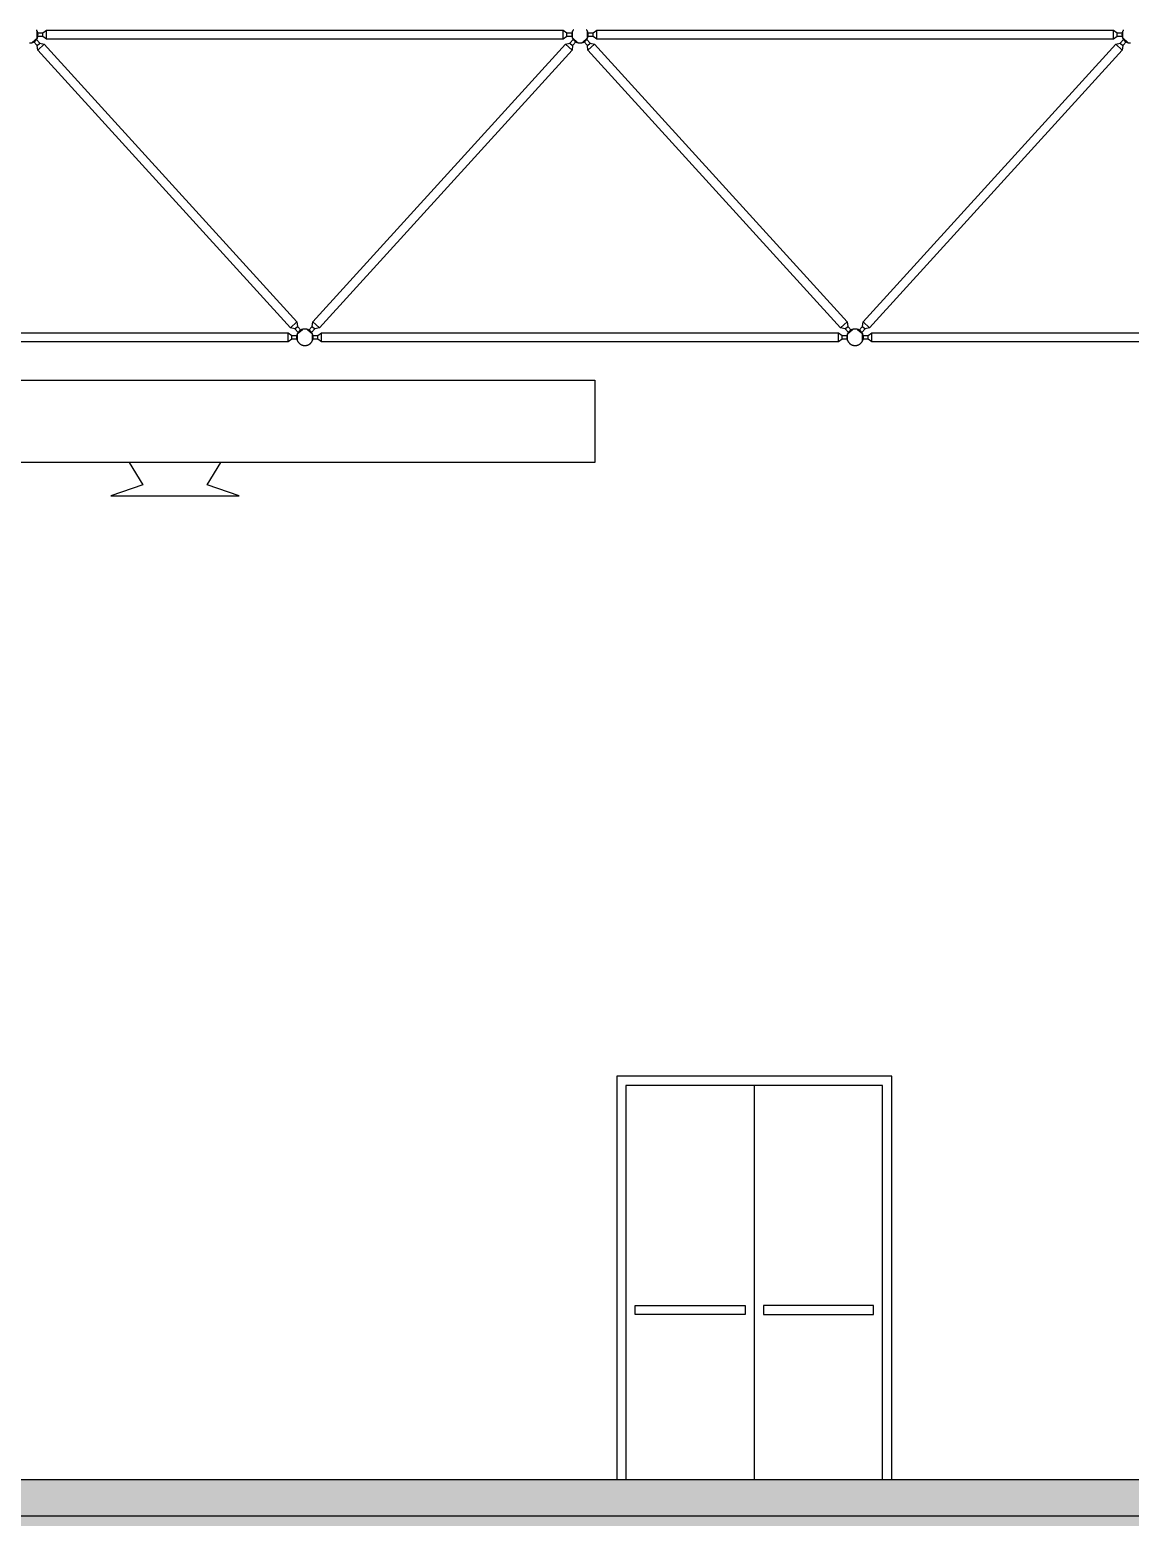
# Model space of a CAD drawing. Header units: centimetres. Extents: x 26200 to 152500, y -600 to 9300.
# Drawn here: x 137115 to 137715, y 1180 to 1991 of the extents above; entities that cross this region are included whole.
import ezdxf

# ---------------------------------------------------------------- set-up
doc = ezdxf.new("R2010")
doc.units = ezdxf.units.CM
doc.layers.add('ROTAS-KESIT-KANAL-UFLEME', color=20, linetype='Continuous')
doc.layers.add('ROTAS-MIMARI-KESIT', color=8, linetype='Continuous')

msp = doc.modelspace()

# ---------------------------------------------------------------- hatches: boundary and pattern name
at = {"layer": 'ROTAS-MIMARI-KESIT'}
h = msp.add_hatch(dxfattribs=at)
h.set_pattern_fill('ANSI33', color=256, style=0)
h.set_pattern_definition([(45, (84445.261, 23206.629), (-4.49012806, 4.49012806), []), (45, (84449.7513, 23206.629), (-4.49012806, 4.49012806), [3.175, -1.5875])])
h.paths.add_polyline_path([(145009.7, 1180.39), (145009.7, 1200.39), (129119.7, 1200.39), (129119.7, 1180.39)])
h.paths.add_polyline_path([(145009.7, 1200.39), (145009.7, 1180.39), (146908.2, 1180.39), (146908.2, 1200.39)])
h = msp.add_hatch(dxfattribs=at)
h.set_pattern_fill('AR-CONC', color=256, scale=0.1, style=0)
h.set_pattern_definition([(50, (-3729.7674, 2354.189), (1.82184669, -0.159390855), [0.1905, -2.0955]), (355, (-3729.7674, 2354.189), (-0.352434214, 1.910568452), [0.1524, -1.676405842]), (100.4514447, (-3729.6156, 2354.1757), (1.46941247, 1.75117752), [0.161900088, -1.780902446]), (46.1842, (-3729.7674, 2354.697), (2.71079041, -0.42042328), [0.28575, -3.14325]), (96.6355576, (-3729.5415, 2354.662), (2.37404134, 2.474261246), [0.24285023, -2.67135608]), (351.1841512, (-3729.7674, 2354.697), (2.37404134, 2.474261246), [0.22859967, -2.51459732]), (21, (-3729.5134, 2354.57), (1.516143913, -1.022651982), [0.1905, -2.0955]), (326, (-3729.5134, 2354.57), (0.618020284, 1.841879661), [0.1524, -1.6764]), (71.451445, (-3729.387, 2354.4848), (2.134164193, 0.819227689), [0.161900088, -1.780899376]), (37.5, (-3729.7674, 2354.189), (0.0308860325, 0.8455503887), [0, -1.65608, 0, -1.7018, 0, -1.68275]), (7.5, (-3729.7674, 2354.189), (0.668196625, 1.001805748), [0, -0.97028, 0, -1.61798, 0, -0.64135]), (327.5, (-3730.33384, 2354.189), (1.3559059517, -0.05728744), [0, -0.635, 0, -1.9812, 0, -2.6289]), (317.5, (-3730.5878, 2354.189), (1.481291814, 0.25426491), [0, -0.8255, 0, -1.31572, 0, -1.8669])])
h.paths.add_polyline_path([(146882.7, 1180.39), (129119.7, 1180.39), (129119.7, 1170.39), (146882.7, 1170.39)])

# ---------------------------------------------------------------- linework, layer by layer
at = {"layer": 'ROTAS-KESIT-KANAL-UFLEME'}
msp.add_lwpolyline([(136916.76, 1800), (137422.74, 1800), (137422.74, 1755), (136916.76, 1755)], close=True, dxfattribs=at)
msp.add_lwpolyline([(137168.87, 1755), (137176.37, 1743), (137158.87, 1737), (137228.87, 1737), (137211.37, 1743), (137218.87, 1755)], dxfattribs=at)
at = {"layer": 'ROTAS-MIMARI-KESIT'}
msp.add_line((137509.7, 1415.39), (137509.7, 1200.39), dxfattribs=at)
for points in [[(137114.55, 1983.89), (137114.7, 1983.89), (137114.85, 1983.89), (137115, 1983.9), (137115.15, 1983.91), (137115.3, 1983.93), (137115.45, 1983.95), (137115.6, 1983.98), (137115.75, 1984.01), (137115.9, 1984.05), (137116.05, 1984.1), (137116.13, 1984.12), (137116.2, 1984.15), (137116.28, 1984.17), (137116.35, 1984.2), (137116.43, 1984.23), (137116.5, 1984.26), (137116.57, 1984.3), (137116.64, 1984.33), (137116.71, 1984.36), (137116.79, 1984.4), (137116.86, 1984.44), (137116.93, 1984.48), (137116.99, 1984.52), (137117.06, 1984.56), (137117.13, 1984.6), (137117.2, 1984.65), (137117.26, 1984.69), (137117.33, 1984.74), (137117.39, 1984.78), (137117.46, 1984.83), (137117.52, 1984.88), (137117.58, 1984.93), (137117.64, 1984.98), (137117.7, 1985.04), (137117.76, 1985.09), (137117.82, 1985.14), (137117.87, 1985.2), (137117.93, 1985.25), (137118.04, 1985.37), (137118.14, 1985.49), (137118.24, 1985.61), (137118.33, 1985.73), (137118.42, 1985.86), (137118.5, 1985.98), (137118.58, 1986.11), (137118.65, 1986.24), (137118.72, 1986.37), (137118.79, 1986.51), (137118.85, 1986.65), (137118.9, 1986.79), (137118.95, 1986.93), (137119, 1987.07), (137119.04, 1987.22), (137119.08, 1987.37), (137119.11, 1987.53), (137119.14, 1987.68), (137119.15, 1987.76), (137119.16, 1987.84), (137119.17, 1987.92), (137119.18, 1987.99), (137119.19, 1988.07), (137119.19, 1988.15), (137119.19, 1988.23), (137119.2, 1988.31), (137119.2, 1988.39), (137119.2, 1988.47), (137119.19, 1988.55), (137119.19, 1988.63), (137119.19, 1988.71), (137119.18, 1988.79), (137119.17, 1988.87), (137119.16, 1988.95), (137119.15, 1989.03), (137119.14, 1989.11), (137119.13, 1989.19), (137119.11, 1989.26), (137119.09, 1989.34), (137119.08, 1989.42), (137119.06, 1989.5), (137119.04, 1989.57), (137119.02, 1989.65), (137118.99, 1989.73), (137118.97, 1989.8), (137118.94, 1989.88), (137118.89, 1990.02), (137118.83, 1990.17), (137118.77, 1990.31), (137118.7, 1990.45), (137118.63, 1990.58), (137118.55, 1990.71), (137118.47, 1990.84), (137118.38, 1990.97), (137118.3, 1991.09)], [(137118.8, 1989.39), (137121.8, 1989.39), (137123.8, 1990.8), (137405.6, 1990.8), (137407.6, 1989.39), (137410.6, 1989.39)], [(137118.8, 1986.53), (137118.8, 1990.24)], [(137121.8, 1987.39), (137121.8, 1989.39)], [(137123.8, 1985.97), (137123.8, 1990.8)], [(137405.6, 1985.97), (137405.6, 1990.8)], [(137407.6, 1987.39), (137407.6, 1989.39)], [(137411.1, 1991.09), (137411.01, 1990.97), (137410.93, 1990.84), (137410.85, 1990.71), (137410.77, 1990.58), (137410.7, 1990.45), (137410.63, 1990.31), (137410.56, 1990.17), (137410.51, 1990.02), (137410.45, 1989.88), (137410.43, 1989.8), (137410.4, 1989.73), (137410.38, 1989.65), (137410.36, 1989.57), (137410.34, 1989.5), (137410.32, 1989.42), (137410.3, 1989.34), (137410.28, 1989.26), (137410.27, 1989.19), (137410.26, 1989.11), (137410.24, 1989.03), (137410.23, 1988.95), (137410.22, 1988.87), (137410.22, 1988.79), (137410.21, 1988.71), (137410.2, 1988.63), (137410.2, 1988.55), (137410.2, 1988.47), (137410.2, 1988.39), (137410.2, 1988.31), (137410.2, 1988.23), (137410.2, 1988.15), (137410.21, 1988.07), (137410.21, 1987.99), (137410.22, 1987.92), (137410.23, 1987.84), (137410.24, 1987.76), (137410.25, 1987.68), (137410.28, 1987.53), (137410.31, 1987.37), (137410.35, 1987.22), (137410.39, 1987.07), (137410.44, 1986.93), (137410.49, 1986.79), (137410.55, 1986.65), (137410.61, 1986.51), (137410.67, 1986.37), (137410.74, 1986.24), (137410.81, 1986.11), (137410.89, 1985.98), (137410.98, 1985.86), (137411.07, 1985.73), (137411.16, 1985.61), (137411.26, 1985.49), (137411.36, 1985.37), (137411.47, 1985.25), (137411.52, 1985.2), (137411.58, 1985.14), (137411.64, 1985.09), (137411.69, 1985.04), (137411.75, 1984.98), (137411.81, 1984.93), (137411.88, 1984.88), (137411.94, 1984.83), (137412, 1984.78), (137412.07, 1984.74), (137412.13, 1984.69), (137412.2, 1984.65), (137412.26, 1984.6), (137412.33, 1984.56), (137412.4, 1984.52), (137412.47, 1984.48), (137412.54, 1984.44), (137412.61, 1984.4), (137412.68, 1984.36), (137412.75, 1984.33), (137412.82, 1984.3), (137412.9, 1984.26), (137412.97, 1984.23), (137413.04, 1984.2), (137413.12, 1984.17), (137413.19, 1984.15), (137413.27, 1984.12), (137413.34, 1984.1), (137413.49, 1984.05), (137413.64, 1984.01), (137413.79, 1983.98), (137413.95, 1983.95), (137414.1, 1983.93), (137414.25, 1983.91), (137414.4, 1983.9), (137414.55, 1983.89), (137414.7, 1983.89), (137414.85, 1983.89), (137415, 1983.9), (137415.15, 1983.91), (137415.3, 1983.93), (137415.45, 1983.95), (137415.6, 1983.98), (137415.75, 1984.01), (137415.9, 1984.05), (137416.05, 1984.1), (137416.13, 1984.12), (137416.2, 1984.15), (137416.28, 1984.17), (137416.35, 1984.2), (137416.43, 1984.23), (137416.5, 1984.26), (137416.57, 1984.3), (137416.64, 1984.33), (137416.71, 1984.36), (137416.79, 1984.4), (137416.86, 1984.44), (137416.93, 1984.48), (137416.99, 1984.52), (137417.06, 1984.56), (137417.13, 1984.6), (137417.2, 1984.65), (137417.26, 1984.69), (137417.33, 1984.74), (137417.39, 1984.78), (137417.46, 1984.83), (137417.52, 1984.88), (137417.58, 1984.93), (137417.64, 1984.98), (137417.7, 1985.04), (137417.76, 1985.09), (137417.82, 1985.14), (137417.87, 1985.2), (137417.93, 1985.25), (137418.04, 1985.37), (137418.14, 1985.49), (137418.24, 1985.61), (137418.33, 1985.73), (137418.42, 1985.86), (137418.5, 1985.98), (137418.58, 1986.11), (137418.65, 1986.24), (137418.72, 1986.37), (137418.79, 1986.51), (137418.85, 1986.65), (137418.9, 1986.79), (137418.95, 1986.93), (137419, 1987.07), (137419.04, 1987.22), (137419.08, 1987.37), (137419.11, 1987.53), (137419.14, 1987.68), (137419.15, 1987.76), (137419.16, 1987.84), (137419.17, 1987.92), (137419.18, 1987.99), (137419.19, 1988.07), (137419.19, 1988.15), (137419.19, 1988.23), (137419.2, 1988.31), (137419.2, 1988.39), (137419.2, 1988.47), (137419.19, 1988.55), (137419.19, 1988.63), (137419.19, 1988.71), (137419.18, 1988.79), (137419.17, 1988.87), (137419.16, 1988.95), (137419.15, 1989.03), (137419.14, 1989.11), (137419.13, 1989.19), (137419.11, 1989.26), (137419.09, 1989.34), (137419.08, 1989.42), (137419.06, 1989.5), (137419.04, 1989.57), (137419.02, 1989.65), (137418.99, 1989.73), (137418.97, 1989.8), (137418.94, 1989.88), (137418.89, 1990.02), (137418.83, 1990.17), (137418.77, 1990.31), (137418.7, 1990.45), (137418.63, 1990.58), (137418.55, 1990.71), (137418.47, 1990.84), (137418.38, 1990.97), (137418.3, 1991.09)], [(137410.6, 1986.53), (137410.6, 1990.24)], [(137418.8, 1989.39), (137421.8, 1989.39), (137423.8, 1990.8), (137705.6, 1990.8), (137707.6, 1989.39), (137710.6, 1989.39)], [(137418.8, 1986.53), (137418.8, 1990.24)], [(137421.8, 1987.39), (137421.8, 1989.39)], [(137423.8, 1985.97), (137423.8, 1990.8)], [(137705.6, 1985.97), (137705.6, 1990.8)], [(137707.6, 1987.39), (137707.6, 1989.39)], [(137711.1, 1991.09), (137711.01, 1990.97), (137710.93, 1990.84), (137710.85, 1990.71), (137710.77, 1990.58), (137710.7, 1990.45), (137710.63, 1990.31), (137710.56, 1990.17), (137710.51, 1990.02), (137710.45, 1989.88), (137710.43, 1989.8), (137710.4, 1989.73), (137710.38, 1989.65), (137710.36, 1989.57), (137710.34, 1989.5), (137710.32, 1989.42), (137710.3, 1989.34), (137710.28, 1989.26), (137710.27, 1989.19), (137710.26, 1989.11), (137710.24, 1989.03), (137710.23, 1988.95), (137710.22, 1988.87), (137710.22, 1988.79), (137710.21, 1988.71), (137710.2, 1988.63), (137710.2, 1988.55), (137710.2, 1988.47), (137710.2, 1988.39), (137710.2, 1988.31), (137710.2, 1988.23), (137710.2, 1988.15), (137710.21, 1988.07), (137710.21, 1987.99), (137710.22, 1987.92), (137710.23, 1987.84), (137710.24, 1987.76), (137710.25, 1987.68), (137710.28, 1987.53), (137710.31, 1987.37), (137710.35, 1987.22), (137710.39, 1987.07), (137710.44, 1986.93), (137710.49, 1986.79), (137710.55, 1986.65), (137710.61, 1986.51), (137710.67, 1986.37), (137710.74, 1986.24), (137710.81, 1986.11), (137710.89, 1985.98), (137710.98, 1985.86), (137711.07, 1985.73), (137711.16, 1985.61), (137711.26, 1985.49), (137711.36, 1985.37), (137711.47, 1985.25), (137711.52, 1985.2), (137711.58, 1985.14), (137711.64, 1985.09), (137711.69, 1985.04), (137711.75, 1984.98), (137711.81, 1984.93), (137711.88, 1984.88), (137711.94, 1984.83), (137712, 1984.78), (137712.07, 1984.74), (137712.13, 1984.69), (137712.2, 1984.65), (137712.26, 1984.6), (137712.33, 1984.56), (137712.4, 1984.52), (137712.47, 1984.48), (137712.54, 1984.44), (137712.61, 1984.4), (137712.68, 1984.36), (137712.75, 1984.33), (137712.82, 1984.3), (137712.9, 1984.26), (137712.97, 1984.23), (137713.04, 1984.2), (137713.12, 1984.17), (137713.19, 1984.15), (137713.27, 1984.12), (137713.34, 1984.1), (137713.49, 1984.05), (137713.64, 1984.01), (137713.79, 1983.98), (137713.95, 1983.95), (137714.1, 1983.93), (137714.25, 1983.91), (137714.4, 1983.9), (137714.55, 1983.89), (137714.7, 1983.89), (137714.85, 1983.89)], [(137710.6, 1986.53), (137710.6, 1990.24)], [(137116.08, 1984.11), (137118.83, 1986.6)], [(137118.73, 1982.46), (137120.21, 1983.81)], [(137410.6, 1987.39), (137407.6, 1987.39), (137405.6, 1985.97), (137123.8, 1985.97), (137121.8, 1987.39), (137118.8, 1987.39)], [(137119.03, 1980.03), (137122.61, 1983.28)], [(137406.79, 1983.28), (137410.36, 1980.03)], [(137409.18, 1983.81), (137410.66, 1982.46)], [(137410.57, 1986.6), (137413.31, 1984.11)], [(137416.08, 1984.11), (137418.83, 1986.6)], [(137418.73, 1982.46), (137420.21, 1983.81)], [(137710.6, 1987.39), (137707.6, 1987.39), (137705.6, 1985.97), (137423.8, 1985.97), (137421.8, 1987.39), (137418.8, 1987.39)], [(137419.03, 1980.03), (137422.61, 1983.28)], [(137706.79, 1983.28), (137710.36, 1980.03)], [(137709.18, 1983.81), (137710.66, 1982.46)], [(137710.57, 1986.6), (137713.31, 1984.11)], [(136968.8, 1824.39), (136971.8, 1824.39), (136973.8, 1825.8), (137255.6, 1825.8), (137257.6, 1824.39), (137260.6, 1824.39)], [(137255.6, 1820.97), (137255.6, 1825.8)], [(137256.79, 1828.5), (137260.36, 1831.74)], [(137259.18, 1827.97), (137260.66, 1829.31)], [(137260.57, 1825.17), (137263.31, 1827.67)], [(137260.6, 1821.53), (137260.6, 1825.24)], [(137266.08, 1827.67), (137268.83, 1825.17)], [(137268.73, 1829.31), (137270.21, 1827.97)], [(137268.8, 1824.39), (137271.8, 1824.39), (137273.8, 1825.8), (137555.6, 1825.8), (137557.6, 1824.39), (137560.6, 1824.39)], [(137268.8, 1821.53), (137268.8, 1825.24)], [(137269.03, 1831.74), (137272.61, 1828.5)], [(137273.8, 1820.97), (137273.8, 1825.8)], [(137555.6, 1820.97), (137555.6, 1825.8)], [(137556.79, 1828.5), (137560.36, 1831.74)], [(137559.18, 1827.97), (137560.66, 1829.31)], [(137560.57, 1825.17), (137563.31, 1827.67)], [(137560.6, 1821.53), (137560.6, 1825.24)], [(137566.08, 1827.67), (137568.83, 1825.17)], [(137568.73, 1829.31), (137570.21, 1827.97)], [(137568.8, 1824.39), (137571.8, 1824.39), (137573.8, 1825.8), (137855.6, 1825.8), (137857.6, 1824.39), (137860.6, 1824.39)], [(137568.8, 1821.53), (137568.8, 1825.24)], [(137569.03, 1831.74), (137572.61, 1828.5)], [(137573.8, 1820.97), (137573.8, 1825.8)], [(137260.6, 1822.39), (137257.6, 1822.39), (137255.6, 1820.97), (136973.8, 1820.97), (136971.8, 1822.39), (136968.8, 1822.39)], [(137257.6, 1822.39), (137257.6, 1824.39)], [(137560.6, 1822.39), (137557.6, 1822.39), (137555.6, 1820.97), (137273.8, 1820.97), (137271.8, 1822.39), (137268.8, 1822.39)], [(137271.8, 1822.39), (137271.8, 1824.39)], [(137557.6, 1822.39), (137557.6, 1824.39)], [(137860.6, 1822.39), (137857.6, 1822.39), (137855.6, 1820.97), (137573.8, 1820.97), (137571.8, 1822.39), (137568.8, 1822.39)], [(137571.8, 1822.39), (137571.8, 1824.39)], [(137584.7, 1200.39), (137584.7, 1420.39), (137434.7, 1420.39), (137434.7, 1200.39)], [(137579.7, 1200.39), (137579.7, 1415.39), (137439.7, 1415.39), (137439.7, 1200.39)], [(145009.7, 1180.39), (129119.7, 1180.39), (129119.7, 1200.39), (145009.7, 1200.39)]]:
    msp.add_lwpolyline(points, dxfattribs=at)
for points in [[(137261.2, 1825.75), (137259.18, 1827.97), (137256.79, 1828.5), (137119.03, 1980.03), (137118.73, 1982.46), (137116.72, 1984.68), (137118.2, 1986.03), (137120.21, 1983.81), (137122.61, 1983.28), (137260.36, 1831.74), (137260.66, 1829.31), (137262.68, 1827.09)], [(137266.72, 1827.09), (137268.73, 1829.31), (137269.03, 1831.74), (137406.79, 1983.28), (137409.18, 1983.81), (137411.2, 1986.03), (137412.68, 1984.68), (137410.66, 1982.46), (137410.36, 1980.03), (137272.61, 1828.5), (137270.21, 1827.97), (137268.2, 1825.75)], [(137561.2, 1825.75), (137559.18, 1827.97), (137556.79, 1828.5), (137419.03, 1980.03), (137418.73, 1982.46), (137416.72, 1984.68), (137418.2, 1986.03), (137420.21, 1983.81), (137422.61, 1983.28), (137560.36, 1831.74), (137560.66, 1829.31), (137562.68, 1827.09)], [(137566.72, 1827.09), (137568.73, 1829.31), (137569.03, 1831.74), (137706.79, 1983.28), (137709.18, 1983.81), (137711.2, 1986.03), (137712.68, 1984.68), (137710.66, 1982.46), (137710.36, 1980.03), (137572.61, 1828.5), (137570.21, 1827.97), (137568.2, 1825.75)], [(137269.2, 1823.39), (137269.2, 1823.49), (137269.19, 1823.59), (137269.19, 1823.69), (137269.18, 1823.79), (137269.17, 1823.89), (137269.16, 1824), (137269.14, 1824.1), (137269.12, 1824.21), (137269.1, 1824.31), (137269.08, 1824.41), (137269.05, 1824.52), (137269.02, 1824.62), (137268.99, 1824.73), (137268.96, 1824.83), (137268.92, 1824.94), (137268.88, 1825.04), (137268.84, 1825.15), (137268.79, 1825.25), (137268.75, 1825.35), (137268.69, 1825.45), (137268.64, 1825.55), (137268.58, 1825.65), (137268.53, 1825.75), (137268.46, 1825.85), (137268.4, 1825.94), (137268.33, 1826.04), (137268.26, 1826.13), (137268.19, 1826.22), (137268.12, 1826.31), (137268.04, 1826.4), (137267.96, 1826.49), (137267.88, 1826.57), (137267.8, 1826.65), (137267.71, 1826.73), (137267.62, 1826.81), (137267.53, 1826.88), (137267.44, 1826.95), (137267.35, 1827.02), (137267.26, 1827.09), (137267.16, 1827.15), (137267.06, 1827.21), (137266.96, 1827.27), (137266.86, 1827.33), (137266.76, 1827.38), (137266.66, 1827.43), (137266.56, 1827.48), (137266.46, 1827.53), (137266.35, 1827.57), (137266.25, 1827.61), (137266.15, 1827.65), (137266.04, 1827.68), (137265.94, 1827.71), (137265.83, 1827.74), (137265.73, 1827.77), (137265.62, 1827.79), (137265.52, 1827.81), (137265.41, 1827.83), (137265.31, 1827.84), (137265.2, 1827.86), (137265.1, 1827.87), (137265, 1827.88), (137264.9, 1827.88), (137264.8, 1827.89), (137264.7, 1827.89), (137264.6, 1827.89), (137264.5, 1827.88), (137264.4, 1827.88), (137264.29, 1827.87), (137264.19, 1827.86), (137264.09, 1827.84), (137263.98, 1827.83), (137263.88, 1827.81), (137263.77, 1827.79), (137263.67, 1827.77), (137263.56, 1827.74), (137263.46, 1827.71), (137263.35, 1827.68), (137263.25, 1827.65), (137263.15, 1827.61), (137263.04, 1827.57), (137262.94, 1827.53), (137262.83, 1827.48), (137262.73, 1827.43), (137262.63, 1827.38), (137262.53, 1827.33), (137262.43, 1827.27), (137262.33, 1827.21), (137262.24, 1827.15), (137262.14, 1827.09), (137262.04, 1827.02), (137261.95, 1826.95), (137261.86, 1826.88), (137261.77, 1826.81), (137261.68, 1826.73), (137261.6, 1826.65), (137261.52, 1826.57), (137261.43, 1826.49), (137261.36, 1826.4), (137261.28, 1826.31), (137261.2, 1826.22), (137261.13, 1826.13), (137261.06, 1826.04), (137261, 1825.94), (137260.93, 1825.85), (137260.87, 1825.75), (137260.81, 1825.65), (137260.75, 1825.55), (137260.7, 1825.45), (137260.65, 1825.35), (137260.6, 1825.25), (137260.56, 1825.15), (137260.51, 1825.04), (137260.47, 1824.94), (137260.44, 1824.83), (137260.4, 1824.73), (137260.37, 1824.62), (137260.34, 1824.52), (137260.32, 1824.41), (137260.29, 1824.31), (137260.27, 1824.21), (137260.25, 1824.1), (137260.24, 1824), (137260.23, 1823.89), (137260.22, 1823.79), (137260.21, 1823.69), (137260.2, 1823.59), (137260.2, 1823.49), (137260.2, 1823.39), (137260.2, 1823.29), (137260.2, 1823.19), (137260.21, 1823.08), (137260.22, 1822.98), (137260.23, 1822.88), (137260.24, 1822.78), (137260.25, 1822.67), (137260.27, 1822.57), (137260.29, 1822.46), (137260.32, 1822.36), (137260.34, 1822.25), (137260.37, 1822.15), (137260.4, 1822.04), (137260.44, 1821.94), (137260.47, 1821.83), (137260.51, 1821.73), (137260.56, 1821.63), (137260.6, 1821.52), (137260.65, 1821.42), (137260.7, 1821.32), (137260.75, 1821.22), (137260.81, 1821.12), (137260.87, 1821.02), (137260.93, 1820.92), (137261, 1820.83), (137261.06, 1820.73), (137261.13, 1820.64), (137261.2, 1820.55), (137261.28, 1820.46), (137261.36, 1820.37), (137261.43, 1820.29), (137261.52, 1820.2), (137261.6, 1820.12), (137261.68, 1820.04), (137261.77, 1819.97), (137261.86, 1819.89), (137261.95, 1819.82), (137262.04, 1819.75), (137262.14, 1819.68), (137262.24, 1819.62), (137262.33, 1819.56), (137262.43, 1819.5), (137262.53, 1819.44), (137262.63, 1819.39), (137262.73, 1819.34), (137262.83, 1819.29), (137262.94, 1819.25), (137263.04, 1819.2), (137263.15, 1819.16), (137263.25, 1819.13), (137263.35, 1819.09), (137263.46, 1819.06), (137263.56, 1819.03), (137263.67, 1819.01), (137263.77, 1818.98), (137263.88, 1818.96), (137263.98, 1818.94), (137264.09, 1818.93), (137264.19, 1818.92), (137264.29, 1818.9), (137264.4, 1818.9), (137264.5, 1818.89), (137264.6, 1818.89), (137264.7, 1818.89), (137264.8, 1818.89), (137264.9, 1818.89), (137265, 1818.9), (137265.1, 1818.9), (137265.2, 1818.92), (137265.31, 1818.93), (137265.41, 1818.94), (137265.52, 1818.96), (137265.62, 1818.98), (137265.73, 1819.01), (137265.83, 1819.03), (137265.94, 1819.06), (137266.04, 1819.09), (137266.15, 1819.13), (137266.25, 1819.16), (137266.35, 1819.2), (137266.46, 1819.25), (137266.56, 1819.29), (137266.66, 1819.34), (137266.76, 1819.39), (137266.86, 1819.44), (137266.96, 1819.5), (137267.06, 1819.56), (137267.16, 1819.62), (137267.26, 1819.68), (137267.35, 1819.75), (137267.44, 1819.82), (137267.53, 1819.89), (137267.62, 1819.97), (137267.71, 1820.04), (137267.8, 1820.12), (137267.88, 1820.2), (137267.96, 1820.29), (137268.04, 1820.37), (137268.12, 1820.46), (137268.19, 1820.55), (137268.26, 1820.64), (137268.33, 1820.73), (137268.4, 1820.83), (137268.46, 1820.92), (137268.53, 1821.02), (137268.58, 1821.12), (137268.64, 1821.22), (137268.69, 1821.32), (137268.75, 1821.42), (137268.79, 1821.52), (137268.84, 1821.63), (137268.88, 1821.73), (137268.92, 1821.83), (137268.96, 1821.94), (137268.99, 1822.04), (137269.02, 1822.15), (137269.05, 1822.25), (137269.08, 1822.36), (137269.1, 1822.46), (137269.12, 1822.57), (137269.14, 1822.67), (137269.16, 1822.78), (137269.17, 1822.88), (137269.18, 1822.98), (137269.19, 1823.08), (137269.19, 1823.19), (137269.2, 1823.29)], [(137569.2, 1823.39), (137569.2, 1823.49), (137569.19, 1823.59), (137569.19, 1823.69), (137569.18, 1823.79), (137569.17, 1823.89), (137569.16, 1824), (137569.14, 1824.1), (137569.12, 1824.21), (137569.1, 1824.31), (137569.08, 1824.41), (137569.05, 1824.52), (137569.02, 1824.62), (137568.99, 1824.73), (137568.96, 1824.83), (137568.92, 1824.94), (137568.88, 1825.04), (137568.84, 1825.15), (137568.79, 1825.25), (137568.75, 1825.35), (137568.69, 1825.45), (137568.64, 1825.55), (137568.58, 1825.65), (137568.53, 1825.75), (137568.46, 1825.85), (137568.4, 1825.94), (137568.33, 1826.04), (137568.26, 1826.13), (137568.19, 1826.22), (137568.12, 1826.31), (137568.04, 1826.4), (137567.96, 1826.49), (137567.88, 1826.57), (137567.8, 1826.65), (137567.71, 1826.73), (137567.62, 1826.81), (137567.53, 1826.88), (137567.44, 1826.95), (137567.35, 1827.02), (137567.26, 1827.09), (137567.16, 1827.15), (137567.06, 1827.21), (137566.96, 1827.27), (137566.86, 1827.33), (137566.76, 1827.38), (137566.66, 1827.43), (137566.56, 1827.48), (137566.46, 1827.53), (137566.35, 1827.57), (137566.25, 1827.61), (137566.15, 1827.65), (137566.04, 1827.68), (137565.94, 1827.71), (137565.83, 1827.74), (137565.73, 1827.77), (137565.62, 1827.79), (137565.52, 1827.81), (137565.41, 1827.83), (137565.31, 1827.84), (137565.2, 1827.86), (137565.1, 1827.87), (137565, 1827.88), (137564.9, 1827.88), (137564.8, 1827.89), (137564.7, 1827.89), (137564.6, 1827.89), (137564.5, 1827.88), (137564.4, 1827.88), (137564.29, 1827.87), (137564.19, 1827.86), (137564.09, 1827.84), (137563.98, 1827.83), (137563.88, 1827.81), (137563.77, 1827.79), (137563.67, 1827.77), (137563.56, 1827.74), (137563.46, 1827.71), (137563.35, 1827.68), (137563.25, 1827.65), (137563.15, 1827.61), (137563.04, 1827.57), (137562.94, 1827.53), (137562.83, 1827.48), (137562.73, 1827.43), (137562.63, 1827.38), (137562.53, 1827.33), (137562.43, 1827.27), (137562.33, 1827.21), (137562.24, 1827.15), (137562.14, 1827.09), (137562.04, 1827.02), (137561.95, 1826.95), (137561.86, 1826.88), (137561.77, 1826.81), (137561.68, 1826.73), (137561.6, 1826.65), (137561.52, 1826.57), (137561.43, 1826.49), (137561.36, 1826.4), (137561.28, 1826.31), (137561.2, 1826.22), (137561.13, 1826.13), (137561.06, 1826.04), (137561, 1825.94), (137560.93, 1825.85), (137560.87, 1825.75), (137560.81, 1825.65), (137560.75, 1825.55), (137560.7, 1825.45), (137560.65, 1825.35), (137560.6, 1825.25), (137560.56, 1825.15), (137560.51, 1825.04), (137560.47, 1824.94), (137560.44, 1824.83), (137560.4, 1824.73), (137560.37, 1824.62), (137560.34, 1824.52), (137560.32, 1824.41), (137560.29, 1824.31), (137560.27, 1824.21), (137560.25, 1824.1), (137560.24, 1824), (137560.23, 1823.89), (137560.22, 1823.79), (137560.21, 1823.69), (137560.2, 1823.59), (137560.2, 1823.49), (137560.2, 1823.39), (137560.2, 1823.29), (137560.2, 1823.19), (137560.21, 1823.08), (137560.22, 1822.98), (137560.23, 1822.88), (137560.24, 1822.78), (137560.25, 1822.67), (137560.27, 1822.57), (137560.29, 1822.46), (137560.32, 1822.36), (137560.34, 1822.25), (137560.37, 1822.15), (137560.4, 1822.04), (137560.44, 1821.94), (137560.47, 1821.83), (137560.51, 1821.73), (137560.56, 1821.63), (137560.6, 1821.52), (137560.65, 1821.42), (137560.7, 1821.32), (137560.75, 1821.22), (137560.81, 1821.12), (137560.87, 1821.02), (137560.93, 1820.92), (137561, 1820.83), (137561.06, 1820.73), (137561.13, 1820.64), (137561.2, 1820.55), (137561.28, 1820.46), (137561.36, 1820.37), (137561.43, 1820.29), (137561.52, 1820.2), (137561.6, 1820.12), (137561.68, 1820.04), (137561.77, 1819.97), (137561.86, 1819.89), (137561.95, 1819.82), (137562.04, 1819.75), (137562.14, 1819.68), (137562.24, 1819.62), (137562.33, 1819.56), (137562.43, 1819.5), (137562.53, 1819.44), (137562.63, 1819.39), (137562.73, 1819.34), (137562.83, 1819.29), (137562.94, 1819.25), (137563.04, 1819.2), (137563.15, 1819.16), (137563.25, 1819.13), (137563.35, 1819.09), (137563.46, 1819.06), (137563.56, 1819.03), (137563.67, 1819.01), (137563.77, 1818.98), (137563.88, 1818.96), (137563.98, 1818.94), (137564.09, 1818.93), (137564.19, 1818.92), (137564.29, 1818.9), (137564.4, 1818.9), (137564.5, 1818.89), (137564.6, 1818.89), (137564.7, 1818.89), (137564.8, 1818.89), (137564.9, 1818.89), (137565, 1818.9), (137565.1, 1818.9), (137565.2, 1818.92), (137565.31, 1818.93), (137565.41, 1818.94), (137565.52, 1818.96), (137565.62, 1818.98), (137565.73, 1819.01), (137565.83, 1819.03), (137565.94, 1819.06), (137566.04, 1819.09), (137566.15, 1819.13), (137566.25, 1819.16), (137566.35, 1819.2), (137566.46, 1819.25), (137566.56, 1819.29), (137566.66, 1819.34), (137566.76, 1819.39), (137566.86, 1819.44), (137566.96, 1819.5), (137567.06, 1819.56), (137567.16, 1819.62), (137567.26, 1819.68), (137567.35, 1819.75), (137567.44, 1819.82), (137567.53, 1819.89), (137567.62, 1819.97), (137567.71, 1820.04), (137567.8, 1820.12), (137567.88, 1820.2), (137567.96, 1820.29), (137568.04, 1820.37), (137568.12, 1820.46), (137568.19, 1820.55), (137568.26, 1820.64), (137568.33, 1820.73), (137568.4, 1820.83), (137568.46, 1820.92), (137568.53, 1821.02), (137568.58, 1821.12), (137568.64, 1821.22), (137568.69, 1821.32), (137568.75, 1821.42), (137568.79, 1821.52), (137568.84, 1821.63), (137568.88, 1821.73), (137568.92, 1821.83), (137568.96, 1821.94), (137568.99, 1822.04), (137569.02, 1822.15), (137569.05, 1822.25), (137569.08, 1822.36), (137569.1, 1822.46), (137569.12, 1822.57), (137569.14, 1822.67), (137569.16, 1822.78), (137569.17, 1822.88), (137569.18, 1822.98), (137569.19, 1823.08), (137569.19, 1823.19), (137569.2, 1823.29)], [(137504.7, 1290.39), (137444.7, 1290.39), (137444.7, 1295.39), (137504.7, 1295.39)], [(137514.7, 1290.39), (137574.7, 1290.39), (137574.7, 1295.39), (137514.7, 1295.39)]]:
    msp.add_lwpolyline(points, close=True, dxfattribs=at)

doc.saveas('drawing.dxf')
